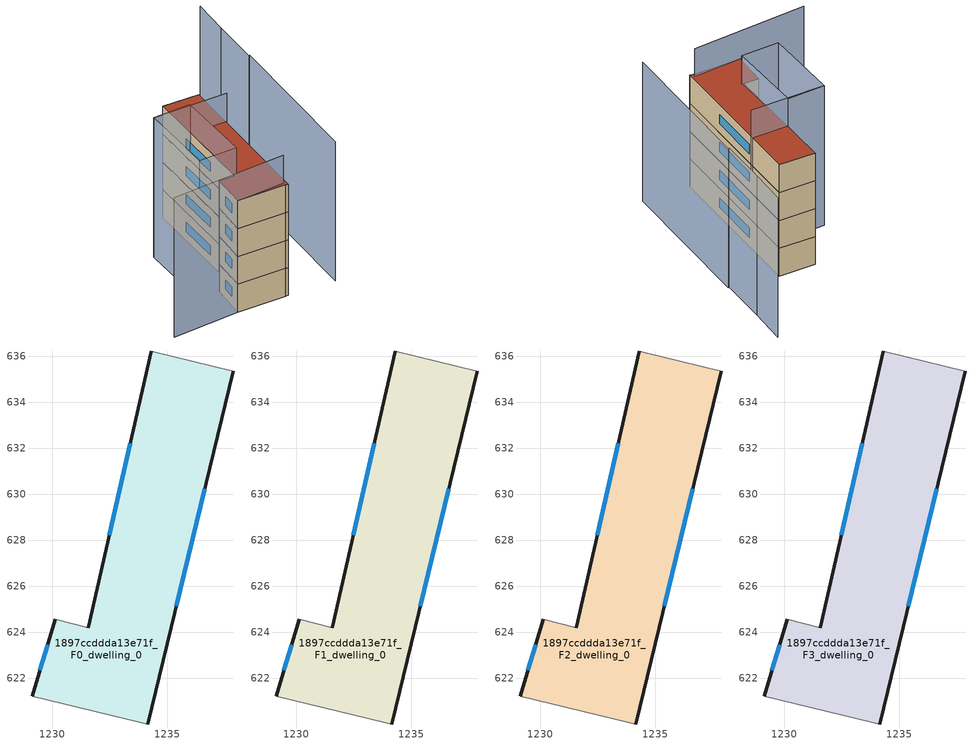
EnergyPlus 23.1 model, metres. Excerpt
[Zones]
1897ccddda13e71f_F0_dwelling_0
 floor ground (EU_floor_Construction): 1237.87,635.35 1234.15,620.01 1233.89,620.07 1229.14,621.22 1230.13,624.57 1231.56,624.2 1234.32,636.23 z0
 wall outside (EU_wall_Construction): 1230.13,624.57 1229.14,621.22 / 1234.32,636.23 1231.56,624.2 / 1234.15,620.01 1237.87,635.35 z0:3
 wall adiabatic (EU_wall_Construction): 1231.56,624.2 1230.13,624.57 / 1237.87,635.35 1234.32,636.23 / 1229.14,621.22 1233.89,620.07 1234.15,620.01 z0:3
 window (EU_Window_Construction): 1229.8,623.46 1229.47,622.34 / 1233.4,632.22 1232.48,628.21 / 1235.39,625.13 1236.63,630.24 z1:2
1897ccddda13e71f_F1_dwelling_0
 floor to 1897ccddda13e71f_F0_dwelling_0 (EU_floor_Construction): 1237.87,635.35 1234.15,620.01 1233.89,620.07 1229.14,621.22 1230.13,624.57 1231.56,624.2 1234.32,636.23 z3
 wall outside (EU_wall_Construction): 1230.13,624.57 1229.14,621.22 / 1234.32,636.23 1231.56,624.2 / 1234.15,620.01 1237.87,635.35 z3:6
 wall adiabatic (EU_wall_Construction): 1231.56,624.2 1230.13,624.57 / 1237.87,635.35 1234.32,636.23 / 1229.14,621.22 1233.89,620.07 1234.15,620.01 z3:6
 window (EU_Window_Construction): 1229.8,623.46 1229.47,622.34 / 1233.4,632.22 1232.48,628.21 / 1235.39,625.13 1236.63,630.24 z4:5
1897ccddda13e71f_F2_dwelling_0
 floor to 1897ccddda13e71f_F1_dwelling_0 (EU_floor_Construction): 1237.87,635.35 1234.15,620.01 1233.89,620.07 1229.14,621.22 1230.13,624.57 1231.56,624.2 1234.32,636.23 z6
 wall outside (EU_wall_Construction): 1230.13,624.57 1229.14,621.22 / 1234.32,636.23 1231.56,624.2 / 1234.15,620.01 1237.87,635.35 z6:9
 wall adiabatic (EU_wall_Construction): 1231.56,624.2 1230.13,624.57 / 1237.87,635.35 1234.32,636.23 / 1229.14,621.22 1233.89,620.07 1234.15,620.01 z6:9
 window (EU_Window_Construction): 1229.8,623.46 1229.47,622.34 / 1233.4,632.22 1232.48,628.21 / 1235.39,625.13 1236.63,630.24 z7:8
1897ccddda13e71f_F3_dwelling_0
 floor to 1897ccddda13e71f_F2_dwelling_0 (EU_floor_Construction): 1237.87,635.35 1234.15,620.01 1233.89,620.07 1229.14,621.22 1230.13,624.57 1231.56,624.2 1234.32,636.23 z9
 wall outside (EU_wall_Construction): 1230.13,624.57 1229.14,621.22 / 1234.32,636.23 1231.56,624.2 / 1234.15,620.01 1237.87,635.35 z9:12
 wall adiabatic (EU_wall_Construction): 1231.56,624.2 1230.13,624.57 / 1237.87,635.35 1234.32,636.23 / 1229.14,621.22 1233.89,620.07 1234.15,620.01 z9:12
 window (EU_Window_Construction): 1229.8,623.46 1229.47,622.34 / 1233.4,632.22 1232.48,628.21 / 1235.39,625.13 1236.63,630.24 z10:11
 roof outside (EU_roof_Construction): 1234.15,620.01 1237.87,635.35 1234.32,636.23 1231.56,624.2 1230.13,624.57 1229.14,621.22 1233.89,620.07 z12
shading: 1222.5,622.33 1233.95,620.43 / 1238.69,618.75 1242.35,633.53 / 1242.23,633.56 1243.39,638.24 / 1243.39,638.24 1244.37,641.98 / 1236.85,630.69 1229.64,632.4 / 1228.02,624.87 1229.59,632.43 / 1229.59,632.43 1233.27,631.66 / 1233.27,631.66 1231.7,624.11 / 1231.7,624.11 1228.02,624.87 z0:15
[Building]
EU S2 Campaign: North Axis=0; Terrain=City; Solar Distribution=FullExterior
[Site:Location]
Bologna: Latitude=44.5; Longitude=11.25; Time Zone=1; Elevation=37
[SizingPeriod:WeatherFileDays]
AnnualSizingPeriod: Begin Month=1; Begin Day of Month=1; End Month=12; End Day of Month=31; Day of Week for Start Day=Monday; Use Weather File Daylight Saving Period=No; Use Weather File Rain and Snow Indicators=No
[MATERIAL]
EU_InternalMass_Material: Roughness=MediumRough; Thickness=0.1; Conductivity=1; Density=1800; Specific Heat=900; Thermal Absorptance=0.9; Solar Absorptance=0.7; Visible Absorptance=0.7
[MATERIAL:NOMASS] Roughness=MediumRough; Thermal Absorptance=0.9; Solar Absorptance=0.7; Visible Absorptance=0.7
Name | Thermal Resistance
EU_wall_NoMass | 0.937881
EU_roof_NoMass | 0.548572
EU_floor_NoMass | 0.71348
[WINDOWMATERIAL:SIMPLEGLAZINGSYSTEM]
EU_Window_SimpleGlazing: UFactor=4.25633; Solar Heat Gain Coefficient=0.85; Visible Transmittance=0.85
[CONSTRUCTION]
EU_wall_Construction: EU_wall_NoMass
EU_roof_Construction: EU_roof_NoMass
EU_floor_Construction: EU_floor_NoMass
EU_Window_Construction: EU_Window_SimpleGlazing
EU_InternalMass_Construction: EU_InternalMass_Material
[ZONE] Type=1; Multiplier=1; Ceiling Height=autocalculate; Volume=185.207; Floor Area=autocalculate; Part of Total Floor Area=Yes
1897ccddda13e71f_F0_dwelling_0; 1897ccddda13e71f_F1_dwelling_0; 1897ccddda13e71f_F2_dwelling_0; 1897ccddda13e71f_F3_dwelling_0
[INTERNALMASS] Construction=EU_InternalMass_Construction; Surface Area=61.7356
Name | Zone or ZoneList
1897ccddda13e71f_F0_dwelling_0_EU_InternalMass | 1897ccddda13e71f_F0_dwelling_0
1897ccddda13e71f_F1_dwelling_0_EU_InternalMass | 1897ccddda13e71f_F1_dwelling_0
1897ccddda13e71f_F2_dwelling_0_EU_InternalMass | 1897ccddda13e71f_F2_dwelling_0
1897ccddda13e71f_F3_dwelling_0_EU_InternalMass | 1897ccddda13e71f_F3_dwelling_0
[OTHEREQUIPMENT] Fuel Type=Electricity; Design Level Calculation Method=Watts/Area; Power per Zone Floor Area=1; Fraction Latent=0; Fraction Radiant=0; Fraction Lost=0; Carbon Dioxide Generation Rate=0; EndUse Subcategory=EU_Step8_InternalGains
Name | Zone or ZoneList or Space or SpaceList | Schedule
EU_Step8_InternalGain_1897ccddda13e71f_F0_dwelling_0_f000 | 1897ccddda13e71f_F0_dwelling_0 | EU_Step8_GainSchedule_1897ccddda13e71f_F0_dwelling_0_f000
EU_Step8_InternalGain_1897ccddda13e71f_F1_dwelling_0_f000 | 1897ccddda13e71f_F1_dwelling_0 | EU_Step8_GainSchedule_1897ccddda13e71f_F1_dwelling_0_f000
EU_Step8_InternalGain_1897ccddda13e71f_F2_dwelling_0_f000 | 1897ccddda13e71f_F2_dwelling_0 | EU_Step8_GainSchedule_1897ccddda13e71f_F2_dwelling_0_f000
EU_Step8_InternalGain_1897ccddda13e71f_F3_dwelling_0_f000 | 1897ccddda13e71f_F3_dwelling_0 | EU_Step8_GainSchedule_1897ccddda13e71f_F3_dwelling_0_f000
[ZONEVENTILATION:DESIGNFLOWRATE] Schedule=EU_AlwaysOn; Design Flow Rate Calculation Method=AirChanges/Hour; Air Changes per Hour=0.687892; Ventilation Type=Natural; Fan Pressure Rise=0; Fan Total Efficiency=1; Constant Term Coefficient=1; Temperature Term Coefficient=0; Velocity Term Coefficient=0; Velocity Squared Term Coefficient=0; Minimum Indoor Temperature=-100; Maximum Indoor Temperature=100; Delta Temperature=-100; Minimum Outdoor Temperature=-100; Maximum Outdoor Temperature=100; Maximum Wind Speed=40
Name | Zone or ZoneList or Space or SpaceList
EU_ConstantAir_1897ccddda13e71f_F0_dwelling_0 | 1897ccddda13e71f_F0_dwelling_0
EU_ConstantAir_1897ccddda13e71f_F1_dwelling_0 | 1897ccddda13e71f_F1_dwelling_0
EU_ConstantAir_1897ccddda13e71f_F2_dwelling_0 | 1897ccddda13e71f_F2_dwelling_0
EU_ConstantAir_1897ccddda13e71f_F3_dwelling_0 | 1897ccddda13e71f_F3_dwelling_0
[HVACTEMPLATE:THERMOSTAT] Constant Heating Setpoint=20; Constant Cooling Setpoint=50
EU_HeatOnly_1897ccddda13e71f_F0_dwelling_0; EU_HeatOnly_1897ccddda13e71f_F1_dwelling_0; EU_HeatOnly_1897ccddda13e71f_F2_dwelling_0; EU_HeatOnly_1897ccddda13e71f_F3_dwelling_0
[HVACTEMPLATE:ZONE:IDEALLOADSAIRSYSTEM] System Availability Schedule=EU_AlwaysOn; Maximum Heating Supply Air Temperature=50; Minimum Cooling Supply Air Temperature=13; Maximum Heating Supply Air Humidity Ratio=0.0156; Minimum Cooling Supply Air Humidity Ratio=0.0077; Heating Limit=NoLimit; Cooling Limit=NoLimit; Heating Availability Schedule=EU_AlwaysOn; Cooling Availability Schedule=EU_CoolingOff; Dehumidification Control Type=ConstantSensibleHeatRatio; Cooling Sensible Heat Ratio=0.7; Dehumidification Setpoint=60; Humidification Control Type=None; Humidification Setpoint=30; Outdoor Air Method=None; Outdoor Air Flow Rate per Person=0.00944; Outdoor Air Flow Rate per Zone Floor Area=0; Outdoor Air Flow Rate per Zone=0; Demand Controlled Ventilation Type=None; Outdoor Air Economizer Type=NoEconomizer; Heat Recovery Type=None; Sensible Heat Recovery Effectiveness=0.7; Latent Heat Recovery Effectiveness=0.65
Name | Template Thermostat
1897ccddda13e71f_F0_dwelling_0 | EU_HeatOnly_1897ccddda13e71f_F0_dwelling_0
1897ccddda13e71f_F1_dwelling_0 | EU_HeatOnly_1897ccddda13e71f_F1_dwelling_0
1897ccddda13e71f_F2_dwelling_0 | EU_HeatOnly_1897ccddda13e71f_F2_dwelling_0
1897ccddda13e71f_F3_dwelling_0 | EU_HeatOnly_1897ccddda13e71f_F3_dwelling_0
[SIZING:ZONE] Zone Cooling Design Supply Air Temperature Input Method=SupplyAirTemperature; Zone Cooling Design Supply Air Temperature=13; Zone Heating Design Supply Air Temperature Input Method=SupplyAirTemperature; Zone Heating Design Supply Air Temperature=50; Zone Cooling Design Supply Air Humidity Ratio=0.008; Zone Heating Design Supply Air Humidity Ratio=0.008; Cooling Design Air Flow Method=DesignDay; Cooling Design Air Flow Rate=0; Cooling Minimum Air Flow per Zone Floor Area=0.000762; Cooling Minimum Air Flow=0; Cooling Minimum Air Flow Fraction=0.2; Heating Design Air Flow Method=DesignDay; Heating Design Air Flow Rate=0; Heating Maximum Air Flow per Zone Floor Area=0.002032; Heating Maximum Air Flow=0.141576; Heating Maximum Air Flow Fraction=0.3; Account for Dedicated Outdoor Air System=No; Dedicated Outdoor Air System Control Strategy=NeutralSupplyAir; Dedicated Outdoor Air Low Setpoint Temperature for Design=autosize; Dedicated Outdoor Air High Setpoint Temperature for Design=autosize; Zone Load Sizing Method=Sensible Load Only No Latent Load; Zone Latent Cooling Design Supply Air Humidity Ratio Input Method=HumidityRatioDifference; Zone Cooling Design Supply Air Humidity Ratio Difference=0.005; Zone Latent Heating Design Supply Air Humidity Ratio Input Method=HumidityRatioDifference; Zone Humidification Design Supply Air Humidity Ratio Difference=0.005
1897ccddda13e71f_F0_dwelling_0; 1897ccddda13e71f_F1_dwelling_0; 1897ccddda13e71f_F2_dwelling_0; 1897ccddda13e71f_F3_dwelling_0
[SCHEDULE:CONSTANT]
Name | Hourly Value
EU_AlwaysOn | 1
EU_CoolingOff | 0
[SCHEDULE:FILE] Column Number=1; Rows to Skip at Top=0; Number of Hours of Data=8760; Column Separator=Comma; Interpolate to Timestep=No; Minutes per Item=60; Adjust Schedule for Daylight Savings=Yes
Name | File
EU_Step8_GainSchedule_1897ccddda13e71f_F0_dwelling_0_f000 | ../../schedules/1897ccddda13e71f/1897ccddda13e71f_F0_dwelling_0_f000_gain.csv
EU_Step8_GainSchedule_1897ccddda13e71f_F1_dwelling_0_f000 | ../../schedules/1897ccddda13e71f/1897ccddda13e71f_F1_dwelling_0_f000_gain.csv
EU_Step8_GainSchedule_1897ccddda13e71f_F2_dwelling_0_f000 | ../../schedules/1897ccddda13e71f/1897ccddda13e71f_F2_dwelling_0_f000_gain.csv
EU_Step8_GainSchedule_1897ccddda13e71f_F3_dwelling_0_f000 | ../../schedules/1897ccddda13e71f/1897ccddda13e71f_F3_dwelling_0_f000_gain.csv
